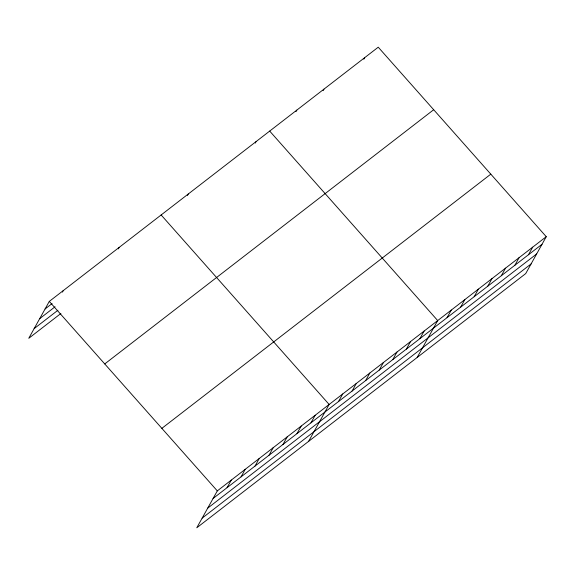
<?xml version="1.0" encoding="UTF-8"?>
<svg xmlns="http://www.w3.org/2000/svg" width="575" height="575" viewBox="0 0 575 575"><rect width="100%" height="100%" fill="white"/><g stroke="black" fill="none" stroke-linecap="round" stroke-linejoin="round"><path stroke-width="0.86" d="M546.25 236.684L217.307 490.892L196.758 527.807L525.701 273.599L546.25 236.684L378.242 47.193L49.299 301.401L28.75 338.316L60.907 313.468M62.431 292.114L63.279 290.591M118.357 248.896L119.198 247.379M187.436 195.514L188.277 193.998M255.278 143.082L256.119 141.565M295.981 111.629L296.829 110.105M323.121 90.656L323.969 89.139M363.831 59.196L364.672 57.68M227.06 487.679L231.287 480.082M241.04 476.876L245.266 469.279M255.02 466.066L259.246 458.476M268.999 455.263L273.226 447.673M282.979 444.461L287.205 436.871M296.959 433.658L301.185 426.068M310.938 422.855L315.165 415.265M308.595 441.377L329.144 404.462L161.137 214.971M338.488 401.566L342.714 393.976M352.058 391.079L356.284 383.489M365.628 380.592L369.854 373.003M379.198 370.106L383.424 362.516M392.768 359.619L396.994 352.029M406.338 349.133L410.557 341.543M419.901 338.646L424.127 331.056M417.148 357.492L437.697 320.57L269.689 131.078M447.041 317.68L451.267 310.083M460.611 307.194L464.837 299.597M474.181 296.707L478.407 289.117M487.751 286.221L491.977 278.631M501.321 275.734L505.54 268.144M514.884 265.248L519.11 257.658M528.454 254.761L532.68 247.171M45.073 308.991L52.066 303.586M39.689 318.665L55.063 306.784M34.133 328.641L57.903 310.27M104.743 363.932L433.687 109.724M161.862 428.353L490.806 174.153M213.081 498.482L542.024 244.274M207.697 508.156L536.64 253.956M202.141 518.133L531.092 263.925M49.299 301.401L217.307 490.892"/></g></svg>
